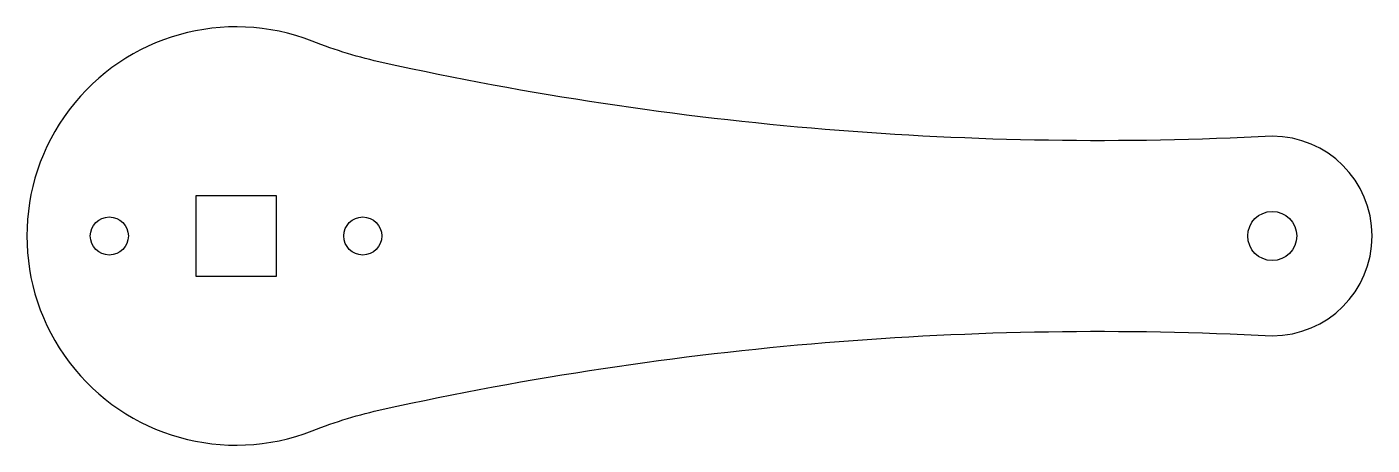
# Model space of a CAD drawing. Header units: millimetres. Extents: x -22 to 119, y -22 to 22.
import ezdxf

# ---------------------------------------------------------------- set-up
doc = ezdxf.new("R2010")
doc.units = ezdxf.units.MM

msp = doc.modelspace()

# ---------------------------------------------------------------- linework, layer by layer
msp.add_lwpolyline([(15.49, -18.22, -0.067323), (109, -10.5, 1), (109, 10.5, -0.067323), (15.49, 18.22, -0.039106), (8.02, 20.49, 1.465344), (8.02, -20.49, -0.039106)], format="xyb", close=True)
msp.add_lwpolyline([(-4.24, -4.24), (4.24, -4.24), (4.24, 4.24), (-4.24, 4.24)], close=True)
for centre, radius in [((-13.33, 0), 2), ((13.33, 0), 2), ((109, 0), 2.58)]:
    msp.add_circle(centre, radius)

doc.saveas('drawing.dxf')
